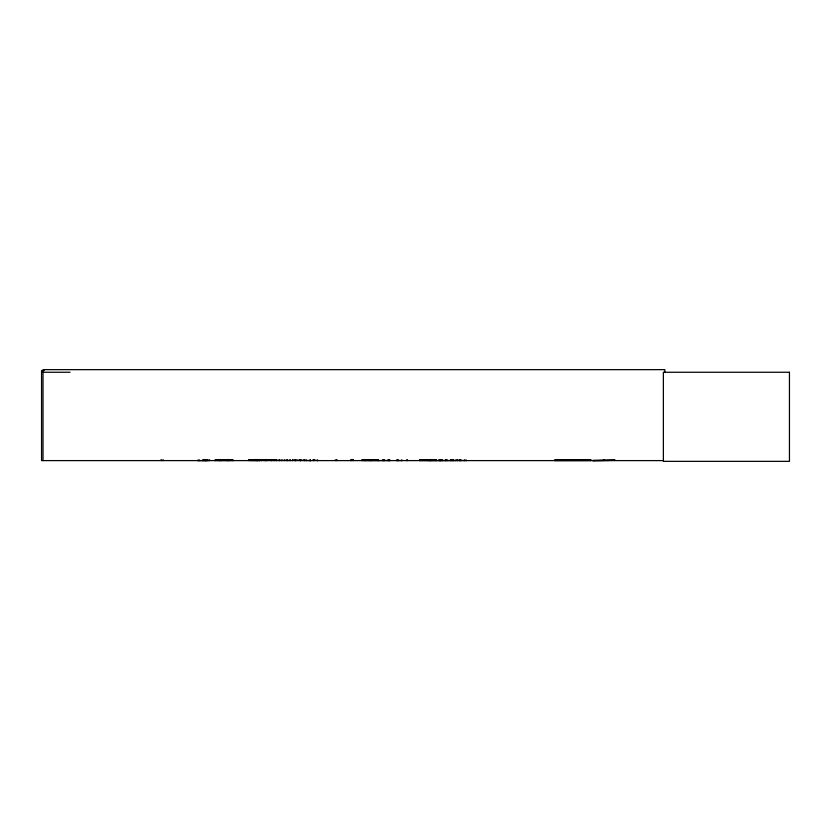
<?xml version="1.0" encoding="UTF-8"?>
<svg xmlns="http://www.w3.org/2000/svg" width="831" height="831" viewBox="0 0 831 831"><rect width="100%" height="100%" fill="white"/><g stroke="black" fill="none" stroke-linecap="round" stroke-linejoin="round"><path stroke-width="1.25" d="M371.488 460.488L371.54 459.865M383.112 460.416L383.029 459.678M406.598 460.488L406.608 459.927L406.65 460.603M424.174 460.488L424.236 459.865M445.323 460.488L445.385 459.865M604.667 460.197L603.181 460.197M250.121 460.488L250.017 459.865M259.625 460.488L259.459 459.927M197.581 460.603L208.664 460.509M207.012 460.509L206.867 459.865M290.019 460.509L290.092 459.927M214.481 460.509L233.636 460.509M299.804 460.509L299.804 459.678M304.146 460.509L304.094 459.678M604.532 460.197L603.462 460.343M435.631 460.509L435.683 459.927M251.076 460.509L251.139 459.927M261.609 460.509L261.661 459.927M455.627 460.509L419.375 460.551M274.064 460.509L274.137 459.927M220.911 460.509L220.994 459.927M384.109 460.509L384.202 459.927M592.783 460.416L615.075 460.166M592.794 460.603L615.075 460.353L592.804 460.603M44.147 370.584L41.55 370.584L41.55 460.603L663.533 460.603M41.55 372.257L70.053 372.257M215.956 460.021L232.597 460.021M259.916 460.021L276.557 460.021M361.734 460.021L378.365 460.021M419.395 460.021L436.026 460.021M215.925 460.239L232.628 460.26M259.885 460.239L276.588 460.239M361.703 460.239L378.396 460.239M419.364 460.26L436.067 460.26M554.682 460.281L590.903 460.281M248.77 459.927L290.092 460.416M292.533 459.927L310.836 460.571M313.173 459.927L318.138 460.571M337.386 460.509L336.971 460.509M361.714 460.551L390.113 460.509M456.738 460.603L456.738 459.865L456.811 460.416L466.575 460.509M317.608 460.509L317.515 459.927L317.432 460.603M313.734 460.509L313.775 459.678M402.412 460.509L396.771 460.509M227.206 460.509L227.123 459.927L227.04 460.603M434.062 460.509L433.979 459.927L433.896 460.603M300.843 460.509L300.801 459.865L300.926 460.509M310.534 460.603L310.379 459.927L310.306 460.603M258.576 460.509L258.618 459.491M306.275 460.509L306.224 459.927L306.161 460.603M452.552 460.509L452.5 459.678M452.272 460.488L452.209 459.865M442.57 460.509L442.476 459.865M389.864 460.509L389.822 459.927L389.77 460.603M378.219 460.488L378.292 459.678M336.877 460.416L336.877 459.927M664.831 372.257L664.831 369.65L43.015 369.65L43.015 460.603M466.056 459.865L466.056 460.603M464.519 459.865L464.519 460.603M460.79 459.678L460.79 460.603M460.488 459.678L460.488 460.603M459.553 459.678L459.553 460.603M459.283 459.678L459.283 460.603M457.517 459.865L457.517 460.603M455.772 459.865L455.772 460.603M453.653 459.865L453.653 460.603M452.791 459.678L452.791 460.603M451.108 459.678L451.108 460.603M450.838 459.678L450.838 460.603M447.234 459.865L447.234 460.603M445.915 459.865L445.915 460.603L445.904 459.678M445.499 459.678L445.499 460.603M442.435 459.865L442.435 460.603M441.708 459.678L441.708 460.603M440.71 459.865L440.71 460.603M440.596 459.678L440.596 460.603M440.201 459.678L440.201 460.603M439.464 459.678L439.464 460.603M438.997 459.678L438.997 460.603M436.244 459.678L436.244 460.603M435.849 459.678L435.724 460.603M432.546 459.865L432.546 460.603M431.06 459.865L431.06 460.603M430.936 459.678L430.936 460.603M430.541 459.678L430.541 460.603M429.419 459.678L429.419 460.603M429.191 459.678L429.191 460.603M427.29 459.865L427.29 460.603M407.419 459.678L407.419 460.603M401.789 459.865L401.789 460.603M397.914 459.678L397.914 460.603M397.737 459.678L397.737 460.603M396.605 459.865L396.605 460.603M389.459 459.865L389.459 460.603M388.337 459.678L388.337 460.603M388.15 459.678L388.15 460.603M384.286 459.865L384.286 460.603M383.434 459.678L383.434 460.603M383.153 459.865L383.153 460.603M378.157 459.865L378.157 460.603M377.887 459.678L377.887 460.603M371.935 459.865L371.935 460.603M370.034 459.678L370.034 460.603M369.805 459.678L369.805 460.603M365.328 459.865L365.328 460.603M353.123 459.491L353.123 460.603M352.895 459.491L352.895 460.603M351.284 459.491L351.284 460.603M351.056 459.491L351.056 460.603M336.7 459.865L336.784 460.603M335.257 459.678L335.267 460.603M313.931 459.678L313.931 460.603M313.09 459.865L313.09 460.603M310.005 459.865L310.005 460.603M304.676 459.678L304.79 460.603M304.416 459.678L304.343 460.603M300.614 459.865L300.614 460.603M300.448 459.865L300.448 460.603M300.168 459.678L300.168 460.603M295.639 459.865L295.639 460.603M295.545 459.678L295.545 460.603M295.265 459.678L295.265 460.603M292.46 459.865L292.46 460.603M290.164 459.865L290.164 460.603M287.36 459.678L287.36 460.603M287.079 459.678L287.079 460.603M284.732 459.865L284.732 460.603M281.938 459.865L281.938 460.603M279.59 459.678L279.59 460.603M279.309 459.678L279.309 460.603M276.505 459.865L276.505 460.603M274.209 459.865L274.209 460.603M271.405 459.678L271.405 460.603M271.124 459.678L271.124 460.603M266.678 459.678L266.678 460.603M265.972 459.865L265.899 460.603M265.234 459.865L265.234 460.603M265.151 459.865L265.151 460.603M261.723 459.865L261.723 460.603M259.719 459.865L259.719 460.603M259.355 459.491L259.407 460.603M258.088 459.865L258.088 460.603M257.558 459.678L257.558 460.603M257.517 459.491L257.517 460.603M257.184 459.678L257.184 460.603M256.779 459.491L256.779 460.603M256.166 459.678L256.166 460.603M255.834 459.678L255.938 460.603M255.678 459.491L255.678 460.603L255.605 459.678M254.94 459.491L254.94 460.603M253.756 459.678L253.756 460.603M253.424 459.678L253.424 460.603M252.499 459.678L252.499 460.603M252.177 459.678L252.177 460.603M251.191 459.865L251.191 460.603M250.204 459.865L250.204 460.603M249.882 459.865L249.882 460.603M248.708 459.865L248.708 460.603M233.023 459.865L233.023 460.603M228.816 459.678L228.816 460.603M228.608 459.678L228.608 460.603M221.077 459.865L221.077 460.603M219.519 459.678L219.519 460.603M219.311 459.678L219.311 460.603M215.094 459.865L215.094 460.603M209.641 459.865L209.641 460.603M208.799 459.865L208.799 460.603M207.49 459.865L207.49 460.603M206.161 459.865L206.161 460.603M206.109 459.865L206.109 460.603M205.402 459.865L205.402 460.603M205.247 459.678L205.247 460.603M204.925 459.678L204.925 460.603M204.021 459.678L204.021 460.603M203.699 459.678L203.699 460.603M202.577 459.865L202.577 460.603M199.284 459.865L199.284 460.603M198.11 459.865L198.11 460.603M163.011 459.491L163.011 460.603M161.172 459.491L161.172 460.603M789.45 372.257L663.367 372.257L663.367 461.35L789.45 461.35L789.45 372.257M590.903 460.01L554.682 460.01L554.713 460.603L590.903 460.551L590.903 460.01"/></g></svg>
